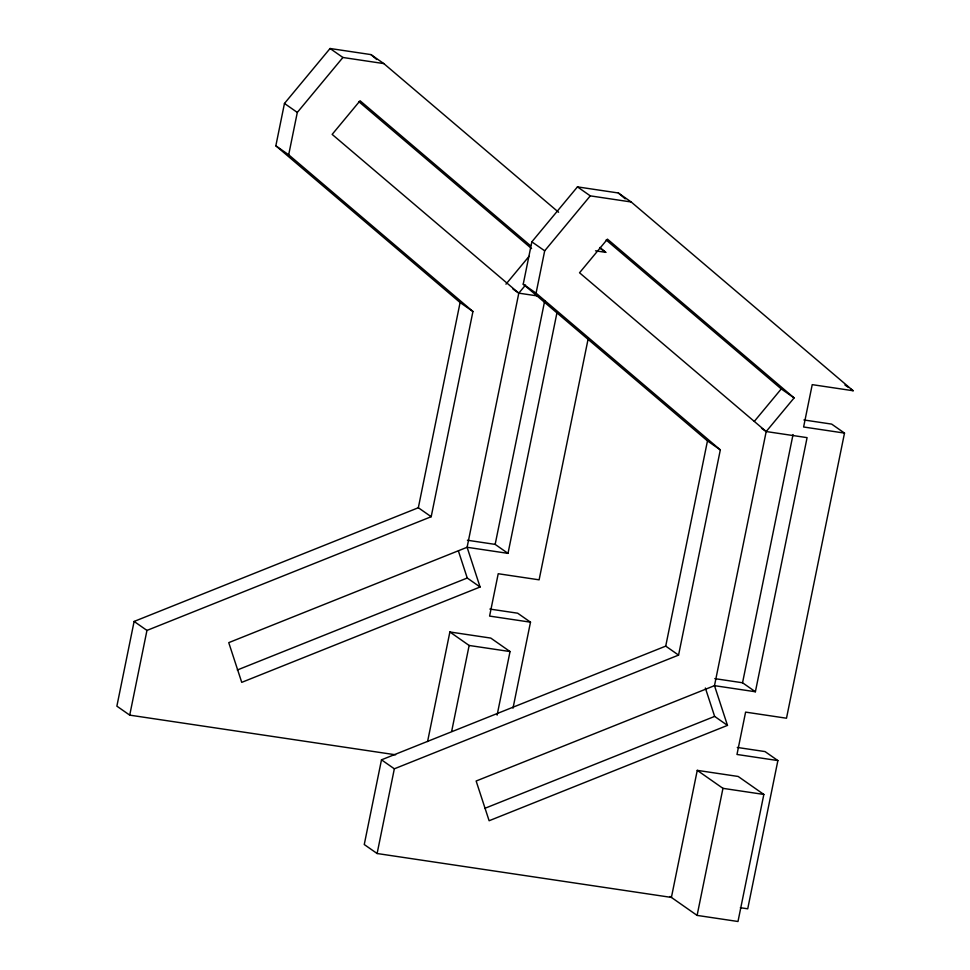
<?xml version="1.0" encoding="UTF-8"?>
<svg xmlns="http://www.w3.org/2000/svg" width="970" height="970" viewBox="0 0 970 970"><rect width="100%" height="100%" fill="white"/><g stroke="black" fill="none" stroke-linecap="round" stroke-linejoin="round"><path stroke-width="1.45" d="M558.599 212.26L383.805 63.583L370.964 54.599L330.067 48.5L284.465 103.45L275.844 145.803L460.095 302.519L418.337 507.734L134.115 621.443L116.873 706.148L129.725 715.132L395.639 754.805M129.725 715.132L146.955 630.427L431.189 516.719L472.936 311.503L288.684 154.788L275.844 145.803M288.684 154.788L297.305 112.435L342.907 57.485L383.805 63.583M740.34 907.714L747.724 908.805L777.879 760.577L736.982 754.466L745.603 712.113L786.5 718.224L844.506 433.093L803.609 426.994L812.229 384.641L853.127 390.74L631.191 201.978L618.351 192.981L577.453 186.883L531.839 241.833L523.23 284.186L707.469 440.901L665.723 646.117L381.489 759.825L364.259 844.53L377.112 853.515L671.41 897.42L697.26 770.362L738.158 776.461L763.839 794.442L737.988 921.5L697.103 915.401L670.04 896.474M377.112 853.515L394.341 768.81L678.563 655.102L720.322 449.886L536.07 293.17L523.23 284.186M427.588 741.516L449.874 631.979L490.771 638.078L510.038 651.561L497.113 715.096M525.546 285.034L518.804 293.158L467.103 547.274L480.089 587.008L241.736 682.359L228.75 642.637L467.103 547.274L508.001 553.373L556.998 312.546M536.07 293.17L544.691 250.818L590.293 195.867L631.191 201.978M451.705 731.15L469.14 645.462L449.874 631.979M508.001 553.373L495.161 544.388L544.752 300.603M513.009 708.161L530.493 622.182L517.653 613.198L489.899 609.063M588.366 337.778L539.114 579.83L498.216 573.731L489.595 616.083L530.493 622.182M766.191 431.541L579.539 272.776L607.45 239.141L794.103 397.906L766.191 431.541L714.49 685.657L727.476 725.39L489.122 820.741L476.137 781.02L714.49 685.657L755.387 691.755L807.088 437.64L766.191 431.541L761.523 428.267M755.387 691.755L742.547 682.771L793.036 434.56M697.103 915.401L722.953 788.343L697.26 770.362M505.964 284.161L529.062 256.335M754.308 421.392L781.262 388.921L794.103 397.906M237.298 670.003L467.249 578.011L480.089 587.008M484.685 808.398L714.635 716.406L727.476 725.39M595.519 250.83L605.741 252.358L599.993 247.459M512.972 289.072L518.804 293.158L537.792 295.983M803.912 419.962L831.666 424.108L844.506 433.093M467.407 540.241L495.161 544.388M714.793 678.636L742.547 682.771M469.14 645.462L510.038 651.561M737.285 747.446L765.039 751.58L777.879 760.577M722.953 788.343L763.839 794.442M577.453 186.883L590.293 195.867M844.943 385.017L848.447 387.466M850.787 389.103L853.127 390.74M330.067 48.5L342.907 57.485M599.896 248.271L605.741 252.358M531.839 241.833L544.691 250.818M284.465 103.45L297.305 112.435M707.469 440.901L720.322 449.886M460.095 302.519L472.936 311.503M665.723 646.117L678.563 655.102M418.337 507.734L431.189 516.719M381.489 759.825L394.341 768.81M134.115 621.443L146.955 630.427M618.351 192.981L625.25 198.85M606.129 239.954L781.262 388.921M370.964 54.599L376.712 59.485M530.59 245.798L360.064 100.759L332.152 134.393L518.804 293.158M358.742 101.571L531.572 248.575M705.36 688.021L714.635 716.406M458.434 551.057L467.249 578.011"/></g></svg>
